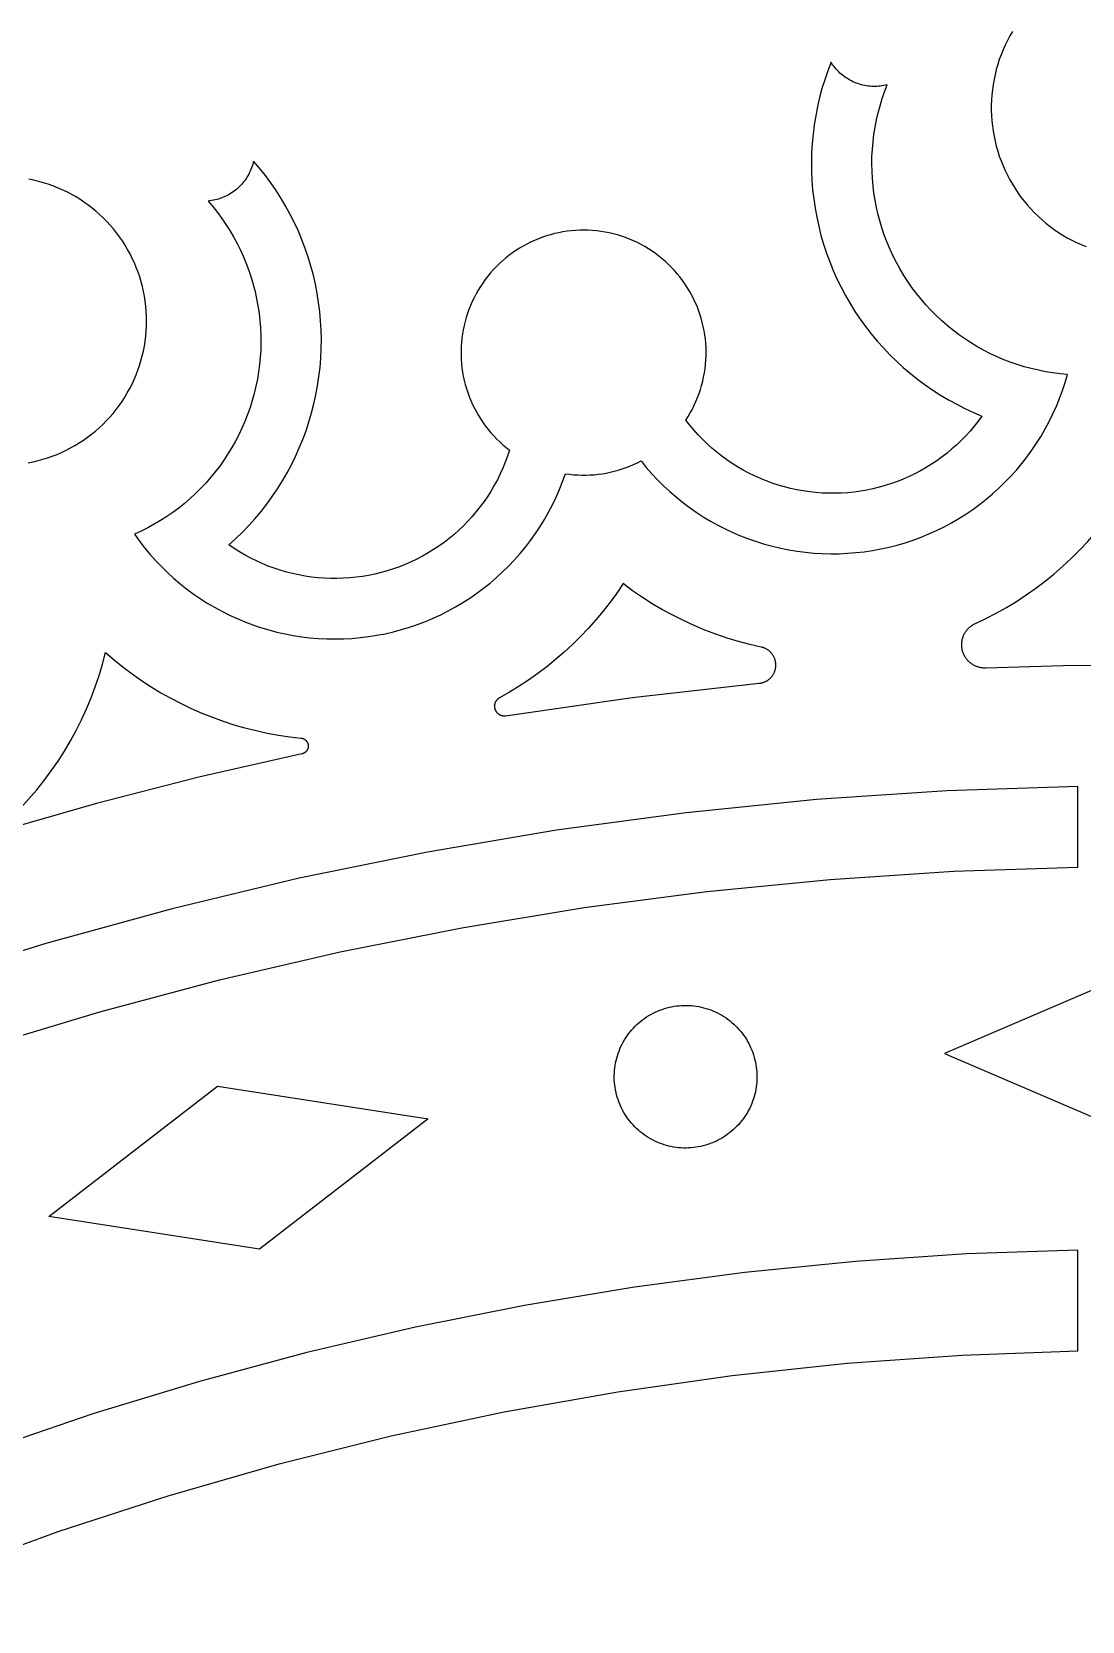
# Model space of a CAD drawing. Header units: millimetres. Extents: x 2193 to 2693, y 298 to 798.
# Drawn here: x 2389.6 to 2439.9, y 622.9 to 699 of the extents above; entities that cross this region are included whole.
import ezdxf

# ---------------------------------------------------------------- set-up
doc = ezdxf.new("R2010")
doc.units = ezdxf.units.MM
doc.layers.add('Default_Layer', color=1, linetype='Continuous', true_color=0xff0000)

msp = doc.modelspace()

# ---------------------------------------------------------------- linework, layer by layer
at = {"layer": 'Default_Layer'}
for points in [[(2436.589, 699.06), (2436.466, 698.845), (2436.35, 698.626), (2436.242, 698.403), (2436.141, 698.176), (2436.049, 697.946), (2435.965, 697.713), (2435.889, 697.477), (2435.821, 697.239), (2435.761, 696.998), (2435.71, 696.755), (2435.667, 696.511), (2435.633, 696.266), (2435.607, 696.019), (2435.59, 695.772), (2435.581, 695.524), (2435.581, 695.276), (2435.59, 695.029), (2435.607, 694.781), (2435.633, 694.535), (2435.667, 694.289), (2435.71, 694.045), (2435.761, 693.802), (2435.821, 693.562), (2435.889, 693.323), (2435.965, 693.088), (2436.049, 692.854), (2436.141, 692.624), (2436.242, 692.398), (2436.35, 692.175), (2436.466, 691.956), (2436.589, 691.74), (2436.72, 691.53), (2436.858, 691.324), (2437.003, 691.123), (2437.155, 690.927), (2437.313, 690.736), (2437.478, 690.552), (2437.65, 690.373), (2437.827, 690.2), (2438.011, 690.033), (2438.2, 689.873), (2438.394, 689.719), (2438.594, 689.572), (2438.799, 689.432), (2439.008, 689.3), (2439.222, 689.175), (2439.441, 689.057), (2439.663, 688.947), (2439.888, 688.845), (2440.118, 688.75)], [(2427.903, 697.584), (2427.744, 697.168), (2427.6, 696.747), (2427.469, 696.322), (2427.354, 695.892), (2427.253, 695.459), (2427.167, 695.022), (2427.096, 694.583), (2427.04, 694.141), (2426.999, 693.698), (2426.973, 693.254), (2426.962, 692.809), (2426.967, 692.364), (2426.987, 691.919), (2427.022, 691.476), (2427.072, 691.033), (2427.137, 690.593), (2427.217, 690.155), (2427.312, 689.721), (2427.422, 689.289), (2427.547, 688.862), (2427.686, 688.439), (2427.839, 688.021), (2428.007, 687.609), (2428.188, 687.203), (2428.383, 686.803), (2428.592, 686.41), (2428.814, 686.024), (2429.05, 685.647), (2429.298, 685.277), (2429.558, 684.916), (2429.831, 684.564), (2430.115, 684.222), (2430.411, 683.89), (2430.718, 683.568), (2431.036, 683.256), (2431.365, 682.956), (2431.703, 682.667), (2432.051, 682.39), (2432.409, 682.125), (2432.775, 681.872), (2433.15, 681.632), (2433.532, 681.405), (2433.923, 681.191), (2434.32, 680.99), (2434.724, 680.803), (2435.134, 680.63)], [(2430.591, 696.503), (2430.51, 696.483), (2430.428, 696.467), (2430.345, 696.453), (2430.262, 696.442), (2430.179, 696.434), (2430.095, 696.429), (2430.011, 696.426), (2429.927, 696.427), (2429.844, 696.43), (2429.76, 696.436), (2429.677, 696.445), (2429.594, 696.457), (2429.511, 696.472), (2429.43, 696.49), (2429.348, 696.51), (2429.268, 696.533), (2429.188, 696.559), (2429.109, 696.588), (2429.032, 696.619), (2428.955, 696.653), (2428.88, 696.689), (2428.805, 696.728), (2428.733, 696.77), (2428.661, 696.814), (2428.592, 696.861), (2428.524, 696.909), (2428.457, 696.961), (2428.393, 697.014), (2428.33, 697.069), (2428.269, 697.127), (2428.21, 697.187), (2428.154, 697.248), (2428.099, 697.312), (2428.047, 697.377), (2427.996, 697.445), (2427.949, 697.513), (2427.903, 697.584)], [(2439.229, 682.617), (2438.878, 682.649), (2438.529, 682.694), (2438.181, 682.751), (2437.835, 682.82), (2437.492, 682.901), (2437.153, 682.994), (2436.816, 683.099), (2436.483, 683.215), (2436.155, 683.343), (2435.831, 683.482), (2435.513, 683.632), (2435.199, 683.793), (2434.892, 683.965), (2434.59, 684.148), (2434.296, 684.341), (2434.008, 684.544), (2433.727, 684.757), (2433.454, 684.98), (2433.189, 685.212), (2432.932, 685.453), (2432.683, 685.703), (2432.444, 685.961), (2432.213, 686.228), (2431.992, 686.502), (2431.781, 686.784), (2431.579, 687.073), (2431.388, 687.369), (2431.207, 687.671), (2431.037, 687.98), (2430.878, 688.294), (2430.729, 688.614), (2430.592, 688.938), (2430.466, 689.267), (2430.352, 689.6), (2430.249, 689.938), (2430.158, 690.278), (2430.079, 690.621), (2430.012, 690.967), (2429.957, 691.315), (2429.915, 691.665), (2429.884, 692.016), (2429.866, 692.368), (2429.859, 692.72), (2429.865, 693.073), (2429.884, 693.424), (2429.914, 693.776), (2429.957, 694.125), (2430.012, 694.473), (2430.079, 694.819), (2430.158, 695.163), (2430.249, 695.503), (2430.351, 695.84), (2430.466, 696.173), (2430.591, 696.503)], [(2400.239, 692.847), (2400.219, 692.765), (2400.197, 692.684), (2400.172, 692.604), (2400.145, 692.525), (2400.114, 692.447), (2400.081, 692.37), (2400.046, 692.294), (2400.008, 692.22), (2399.967, 692.147), (2399.924, 692.075), (2399.878, 692.004), (2399.83, 691.936), (2399.78, 691.869), (2399.727, 691.803), (2399.673, 691.74), (2399.616, 691.679), (2399.557, 691.619), (2399.496, 691.562), (2399.433, 691.506), (2399.368, 691.453), (2399.302, 691.402), (2399.233, 691.354), (2399.164, 691.307), (2399.092, 691.263), (2399.019, 691.222), (2398.945, 691.183), (2398.87, 691.147), (2398.793, 691.113), (2398.715, 691.082), (2398.636, 691.054), (2398.556, 691.028), (2398.476, 691.005), (2398.394, 690.985), (2398.312, 690.968), (2398.23, 690.953), (2398.147, 690.942), (2398.064, 690.933)], [(2399.061, 674.453), (2399.39, 674.753), (2399.709, 675.064), (2400.017, 675.385), (2400.313, 675.716), (2400.599, 676.058), (2400.872, 676.409), (2401.133, 676.769), (2401.382, 677.138), (2401.618, 677.516), (2401.841, 677.901), (2402.051, 678.293), (2402.247, 678.693), (2402.43, 679.099), (2402.599, 679.51), (2402.753, 679.928), (2402.893, 680.35), (2403.018, 680.777), (2403.129, 681.208), (2403.225, 681.643), (2403.307, 682.08), (2403.373, 682.52), (2403.424, 682.962), (2403.46, 683.406), (2403.481, 683.851), (2403.487, 684.296), (2403.477, 684.741), (2403.452, 685.185), (2403.412, 685.628), (2403.357, 686.07), (2403.287, 686.509), (2403.202, 686.946), (2403.103, 687.38), (2402.988, 687.81), (2402.859, 688.236), (2402.715, 688.657), (2402.557, 689.073), (2402.385, 689.483), (2402.199, 689.888), (2401.999, 690.285), (2401.786, 690.676), (2401.559, 691.059), (2401.32, 691.434), (2401.068, 691.801), (2400.804, 692.159), (2400.527, 692.508), (2400.239, 692.847)], [(2389.444, 678.389), (2389.679, 678.436), (2389.913, 678.492), (2390.144, 678.555), (2390.373, 678.626), (2390.599, 678.705), (2390.823, 678.792), (2391.043, 678.887), (2391.26, 678.989), (2391.473, 679.099), (2391.683, 679.216), (2391.888, 679.34), (2392.088, 679.472), (2392.284, 679.61), (2392.476, 679.755), (2392.662, 679.906), (2392.842, 680.064), (2393.017, 680.228), (2393.186, 680.398), (2393.35, 680.574), (2393.507, 680.755), (2393.657, 680.942), (2393.801, 681.133), (2393.939, 681.33), (2394.069, 681.531), (2394.192, 681.737), (2394.308, 681.947), (2394.417, 682.161), (2394.518, 682.378), (2394.612, 682.599), (2394.698, 682.823), (2394.776, 683.05), (2394.846, 683.279), (2394.909, 683.511), (2394.963, 683.744), (2395.009, 683.98), (2395.047, 684.216), (2395.076, 684.454), (2395.097, 684.693), (2395.11, 684.933), (2395.115, 685.173), (2395.111, 685.412), (2395.099, 685.652), (2395.079, 685.891), (2395.051, 686.129), (2395.014, 686.366), (2394.969, 686.602), (2394.916, 686.835), (2394.854, 687.067), (2394.785, 687.297), (2394.708, 687.524), (2394.623, 687.748), (2394.53, 687.969), (2394.43, 688.187), (2394.322, 688.402), (2394.206, 688.612), (2394.084, 688.818), (2393.954, 689.02), (2393.818, 689.217), (2393.675, 689.409), (2393.525, 689.597), (2393.369, 689.779), (2393.206, 689.955), (2393.038, 690.126), (2392.863, 690.29), (2392.683, 690.449), (2392.498, 690.601), (2392.307, 690.747), (2392.112, 690.886), (2391.912, 691.018), (2391.707, 691.143), (2391.498, 691.261), (2391.286, 691.372), (2391.069, 691.475), (2390.849, 691.571), (2390.626, 691.658), (2390.4, 691.739), (2390.171, 691.811), (2389.94, 691.875), (2389.707, 691.931), (2389.472, 691.979)], [(2398.064, 690.933), (2398.292, 690.664), (2398.51, 690.388), (2398.719, 690.104), (2398.918, 689.813), (2399.107, 689.516), (2399.285, 689.212), (2399.453, 688.902), (2399.609, 688.586), (2399.755, 688.265), (2399.889, 687.94), (2400.012, 687.61), (2400.124, 687.275), (2400.223, 686.937), (2400.311, 686.596), (2400.387, 686.252), (2400.451, 685.906), (2400.503, 685.557), (2400.543, 685.207), (2400.571, 684.856), (2400.586, 684.504), (2400.589, 684.151), (2400.58, 683.799), (2400.558, 683.447), (2400.525, 683.097), (2400.479, 682.747), (2400.421, 682.4), (2400.351, 682.054), (2400.269, 681.712), (2400.175, 681.372), (2400.07, 681.036), (2399.953, 680.704), (2399.824, 680.375), (2399.684, 680.052), (2399.533, 679.734), (2399.371, 679.421), (2399.198, 679.114), (2399.014, 678.813), (2398.821, 678.519), (2398.617, 678.232), (2398.403, 677.951), (2398.179, 677.679), (2397.947, 677.414), (2397.705, 677.158), (2397.454, 676.91), (2397.195, 676.671), (2396.928, 676.442), (2396.653, 676.221), (2396.371, 676.011), (2396.081, 675.81), (2395.785, 675.62), (2395.482, 675.44), (2395.173, 675.27), (2394.858, 675.112), (2394.538, 674.964)], [(2420.95, 680.439), (2421.059, 680.61), (2421.162, 680.786), (2421.259, 680.965), (2421.35, 681.147), (2421.434, 681.332), (2421.512, 681.521), (2421.583, 681.711), (2421.647, 681.904), (2421.705, 682.099), (2421.756, 682.296), (2421.8, 682.495), (2421.837, 682.695), (2421.868, 682.896), (2421.891, 683.099), (2421.907, 683.302), (2421.916, 683.505), (2421.919, 683.708), (2421.914, 683.912), (2421.902, 684.115), (2421.883, 684.318), (2421.857, 684.519), (2421.824, 684.72), (2421.784, 684.92), (2421.737, 685.118), (2421.683, 685.314), (2421.623, 685.509), (2421.556, 685.701), (2421.482, 685.89), (2421.401, 686.077), (2421.315, 686.261), (2421.222, 686.442), (2421.122, 686.62), (2421.017, 686.794), (2420.906, 686.965), (2420.789, 687.131), (2420.666, 687.293), (2420.537, 687.451), (2420.403, 687.604), (2420.264, 687.753), (2420.12, 687.897), (2419.971, 688.035), (2419.817, 688.169), (2419.659, 688.297), (2419.497, 688.419), (2419.33, 688.536), (2419.159, 688.647), (2418.985, 688.751), (2418.807, 688.85), (2418.625, 688.943), (2418.441, 689.029), (2418.254, 689.108), (2418.064, 689.182), (2417.872, 689.248), (2417.677, 689.308), (2417.481, 689.361), (2417.282, 689.407), (2417.083, 689.447), (2416.882, 689.479), (2416.68, 689.504), (2416.477, 689.523), (2416.274, 689.534), (2416.07, 689.538), (2415.867, 689.536), (2415.664, 689.526), (2415.461, 689.509), (2415.259, 689.485), (2415.058, 689.454), (2414.858, 689.416), (2414.659, 689.372), (2414.462, 689.32), (2414.267, 689.262), (2414.074, 689.197), (2413.884, 689.125), (2413.696, 689.047), (2413.511, 688.962), (2413.329, 688.871), (2413.15, 688.773), (2412.975, 688.67), (2412.804, 688.56), (2412.636, 688.445), (2412.472, 688.324), (2412.313, 688.197), (2412.158, 688.065), (2412.008, 687.927), (2411.863, 687.785), (2411.723, 687.637), (2411.588, 687.485), (2411.458, 687.328), (2411.334, 687.167), (2411.216, 687.001), (2411.103, 686.832), (2410.997, 686.658), (2410.896, 686.481), (2410.802, 686.301), (2410.713, 686.118), (2410.632, 685.931), (2410.557, 685.742), (2410.488, 685.55), (2410.426, 685.357), (2410.371, 685.161), (2410.323, 684.963), (2410.281, 684.764), (2410.247, 684.563), (2410.219, 684.362), (2410.199, 684.159), (2410.185, 683.956), (2410.179, 683.753), (2410.179, 683.549), (2410.187, 683.346), (2410.202, 683.143), (2410.223, 682.94), (2410.252, 682.739), (2410.288, 682.538), (2410.33, 682.339), (2410.38, 682.142), (2410.436, 681.946), (2410.499, 681.753), (2410.569, 681.562), (2410.645, 681.373), (2410.728, 681.187), (2410.817, 681.004), (2410.913, 680.825), (2411.014, 680.648), (2411.122, 680.476), (2411.236, 680.307), (2411.355, 680.142), (2411.48, 679.981), (2411.611, 679.825), (2411.747, 679.674), (2411.888, 679.527), (2412.034, 679.385), (2412.185, 679.249), (2412.34, 679.117), (2412.5, 678.992)], [(2418.8, 678.482), (2419.054, 678.17), (2419.319, 677.867), (2419.594, 677.573), (2419.879, 677.289), (2420.174, 677.015), (2420.478, 676.751), (2420.791, 676.498), (2421.113, 676.256), (2421.443, 676.025), (2421.78, 675.806), (2422.125, 675.598), (2422.477, 675.402), (2422.835, 675.219), (2423.2, 675.048), (2423.57, 674.89), (2423.945, 674.744), (2424.326, 674.612), (2424.71, 674.493), (2425.099, 674.387), (2425.49, 674.295), (2425.885, 674.216), (2426.282, 674.151), (2426.682, 674.099), (2427.083, 674.062), (2427.484, 674.038), (2427.887, 674.028), (2428.29, 674.032), (2428.692, 674.05), (2429.093, 674.082), (2429.493, 674.127), (2429.891, 674.186), (2430.287, 674.259), (2430.68, 674.346), (2431.07, 674.446), (2431.456, 674.56), (2431.839, 674.687), (2432.216, 674.826), (2432.589, 674.979), (2432.955, 675.145), (2433.317, 675.323), (2433.671, 675.514), (2434.019, 675.716), (2434.36, 675.931), (2434.693, 676.157), (2435.018, 676.394), (2435.335, 676.643), (2435.643, 676.902), (2435.941, 677.172), (2436.231, 677.452), (2436.51, 677.742), (2436.78, 678.041), (2437.039, 678.349), (2437.287, 678.666), (2437.524, 678.992), (2437.749, 679.325), (2437.963, 679.666), (2438.165, 680.014), (2438.355, 680.369), (2438.533, 680.73), (2438.698, 681.098), (2438.85, 681.47), (2438.99, 681.848), (2439.116, 682.23), (2439.229, 682.617)], [(2435.134, 680.63), (2434.953, 680.384), (2434.763, 680.144), (2434.566, 679.91), (2434.36, 679.684), (2434.146, 679.465), (2433.925, 679.253), (2433.697, 679.05), (2433.462, 678.854), (2433.22, 678.667), (2432.971, 678.488), (2432.717, 678.319), (2432.457, 678.158), (2432.191, 678.006), (2431.921, 677.864), (2431.645, 677.731), (2431.365, 677.607), (2431.081, 677.494), (2430.793, 677.391), (2430.502, 677.297), (2430.207, 677.214), (2429.91, 677.142), (2429.611, 677.079), (2429.309, 677.027), (2429.006, 676.986), (2428.702, 676.955), (2428.397, 676.935), (2428.091, 676.926), (2427.785, 676.927), (2427.479, 676.939), (2427.174, 676.961), (2426.87, 676.994), (2426.567, 677.038), (2426.266, 677.092), (2425.967, 677.157), (2425.671, 677.232), (2425.377, 677.318), (2425.087, 677.413), (2424.8, 677.519), (2424.516, 677.634), (2424.237, 677.76), (2423.963, 677.895), (2423.693, 678.039), (2423.429, 678.193), (2423.17, 678.356), (2422.917, 678.528), (2422.67, 678.708), (2422.43, 678.898), (2422.196, 679.095), (2421.969, 679.3), (2421.75, 679.513), (2421.538, 679.734), (2421.334, 679.962), (2421.138, 680.197), (2420.95, 680.439)], [(2412.5, 678.992), (2412.403, 678.701), (2412.297, 678.415), (2412.18, 678.132), (2412.054, 677.853), (2411.918, 677.579), (2411.773, 677.31), (2411.618, 677.046), (2411.454, 676.788), (2411.281, 676.535), (2411.1, 676.289), (2410.91, 676.049), (2410.712, 675.816), (2410.506, 675.59), (2410.292, 675.372), (2410.07, 675.161), (2409.842, 674.957), (2409.606, 674.762), (2409.364, 674.576), (2409.115, 674.397), (2408.861, 674.228), (2408.6, 674.067), (2408.334, 673.916), (2408.063, 673.774), (2407.788, 673.642), (2407.507, 673.519), (2407.223, 673.406), (2406.935, 673.303), (2406.644, 673.21), (2406.349, 673.128), (2406.052, 673.056), (2405.752, 672.994), (2405.451, 672.942), (2405.148, 672.901), (2404.843, 672.871), (2404.538, 672.852), (2404.232, 672.843), (2403.926, 672.844), (2403.621, 672.857), (2403.316, 672.88), (2403.012, 672.913), (2402.709, 672.958), (2402.408, 673.012), (2402.109, 673.078), (2401.813, 673.153), (2401.519, 673.239), (2401.229, 673.335), (2400.942, 673.441), (2400.659, 673.557), (2400.38, 673.683), (2400.106, 673.818), (2399.836, 673.963), (2399.572, 674.118), (2399.314, 674.281), (2399.061, 674.453)], [(2415.179, 677.863), (2415.374, 677.837), (2415.57, 677.817), (2415.766, 677.805), (2415.962, 677.798), (2416.159, 677.799), (2416.356, 677.806), (2416.552, 677.819), (2416.747, 677.84), (2416.942, 677.866), (2417.136, 677.899), (2417.328, 677.939), (2417.52, 677.985), (2417.709, 678.038), (2417.897, 678.096), (2418.082, 678.161), (2418.266, 678.233), (2418.446, 678.31), (2418.624, 678.393), (2418.8, 678.482)], [(2434.816, 670.685), (2435.321, 670.925), (2435.817, 671.183), (2436.305, 671.457), (2436.783, 671.748), (2437.251, 672.055), (2437.708, 672.377), (2438.154, 672.715), (2438.589, 673.068), (2439.011, 673.435), (2439.42, 673.816), (2439.817, 674.211), (2440.199, 674.62), (2440.568, 675.041), (2440.922, 675.474), (2441.261, 675.919), (2441.585, 676.375), (2441.894, 676.842), (2442.186, 677.319), (2442.462, 677.806), (2442.721, 678.302)], [(2394.538, 674.964), (2394.773, 674.637), (2395.019, 674.319), (2395.277, 674.009), (2395.544, 673.708), (2395.822, 673.417), (2396.11, 673.135), (2396.407, 672.864), (2396.713, 672.603), (2397.029, 672.352), (2397.352, 672.113), (2397.684, 671.885), (2398.024, 671.668), (2398.37, 671.464), (2398.724, 671.271), (2399.084, 671.091), (2399.45, 670.923), (2399.821, 670.768), (2400.198, 670.626), (2400.579, 670.497), (2400.965, 670.382), (2401.354, 670.279), (2401.747, 670.19), (2402.143, 670.115), (2402.54, 670.053), (2402.94, 670.005), (2403.341, 669.971), (2403.743, 669.951), (2404.146, 669.945), (2404.548, 669.952), (2404.95, 669.974), (2405.351, 670.009), (2405.751, 670.058), (2406.149, 670.121), (2406.544, 670.197), (2406.936, 670.288), (2407.325, 670.391), (2407.711, 670.508), (2408.092, 670.638), (2408.468, 670.782), (2408.839, 670.938), (2409.204, 671.106), (2409.564, 671.288), (2409.917, 671.481), (2410.263, 671.687), (2410.602, 671.905), (2410.933, 672.134), (2411.256, 672.374), (2411.57, 672.625), (2411.876, 672.887), (2412.172, 673.16), (2412.459, 673.442), (2412.736, 673.734), (2413.003, 674.036), (2413.259, 674.347), (2413.504, 674.666), (2413.738, 674.993), (2413.961, 675.329), (2414.172, 675.672), (2414.371, 676.022), (2414.558, 676.378), (2414.732, 676.741), (2414.894, 677.11), (2415.043, 677.484), (2415.179, 677.863)], [(2417.944, 672.596), (2417.64, 672.146), (2417.321, 671.707), (2416.988, 671.278), (2416.641, 670.861), (2416.281, 670.455), (2415.907, 670.061), (2415.52, 669.68), (2415.122, 669.312), (2414.711, 668.957), (2414.289, 668.616), (2413.856, 668.288), (2413.412, 667.976), (2412.958, 667.678), (2412.495, 667.395), (2412.023, 667.127)], [(2424.562, 669.555), (2424.011, 669.681), (2423.465, 669.826), (2422.925, 669.99), (2422.39, 670.172), (2421.862, 670.372), (2421.341, 670.59), (2420.828, 670.826), (2420.323, 671.079), (2419.827, 671.349), (2419.34, 671.637), (2418.864, 671.94), (2418.399, 672.26), (2417.944, 672.596)], [(2435.322, 668.55), (2435.284, 668.549), (2435.245, 668.55), (2435.206, 668.551), (2435.167, 668.555), (2435.128, 668.559), (2435.09, 668.565), (2435.051, 668.573), (2435.013, 668.581), (2434.976, 668.591), (2434.938, 668.602), (2434.902, 668.615), (2434.865, 668.629), (2434.829, 668.644), (2434.794, 668.66), (2434.759, 668.677), (2434.725, 668.696), (2434.691, 668.716), (2434.659, 668.737), (2434.627, 668.759), (2434.595, 668.783), (2434.565, 668.807), (2434.535, 668.832), (2434.507, 668.859), (2434.479, 668.886), (2434.452, 668.915), (2434.427, 668.944), (2434.402, 668.974), (2434.378, 669.005), (2434.356, 669.037), (2434.334, 669.069), (2434.314, 669.103), (2434.295, 669.137), (2434.277, 669.171), (2434.261, 669.206), (2434.245, 669.242), (2434.231, 669.278), (2434.218, 669.315), (2434.206, 669.352), (2434.196, 669.39), (2434.187, 669.428), (2434.179, 669.466), (2434.173, 669.505), (2434.168, 669.543), (2434.164, 669.582), (2434.162, 669.621), (2434.161, 669.66), (2434.162, 669.699), (2434.163, 669.738), (2434.167, 669.776), (2434.171, 669.815), (2434.177, 669.854), (2434.184, 669.892), (2434.192, 669.93), (2434.202, 669.968), (2434.213, 670.005), (2434.226, 670.042), (2434.24, 670.078), (2434.254, 670.114), (2434.271, 670.15), (2434.288, 670.185), (2434.307, 670.219), (2434.327, 670.252), (2434.348, 670.285), (2434.37, 670.317), (2434.393, 670.349), (2434.417, 670.379), (2434.442, 670.409), (2434.469, 670.437), (2434.496, 670.465), (2434.524, 670.492), (2434.554, 670.518), (2434.584, 670.543), (2434.615, 670.566), (2434.646, 670.589), (2434.679, 670.61), (2434.712, 670.631), (2434.746, 670.65), (2434.78, 670.668), (2434.816, 670.685)], [(2387.854, 660.678), (2388.281, 661.057), (2388.695, 661.45), (2389.095, 661.858), (2389.481, 662.279), (2389.852, 662.713), (2390.208, 663.16), (2390.548, 663.619), (2390.872, 664.09), (2391.179, 664.571), (2391.47, 665.063), (2391.743, 665.565), (2391.999, 666.075), (2392.237, 666.595), (2392.457, 667.122), (2392.659, 667.656), (2392.842, 668.197), (2393.006, 668.745), (2393.151, 669.297)], [(2393.151, 669.297), (2393.565, 668.94), (2393.991, 668.597), (2394.428, 668.268), (2394.876, 667.954), (2395.334, 667.655), (2395.802, 667.371), (2396.278, 667.103), (2396.764, 666.851), (2397.257, 666.615), (2397.758, 666.395), (2398.266, 666.192), (2398.781, 666.006), (2399.301, 665.838), (2399.827, 665.686), (2400.357, 665.553), (2400.891, 665.436), (2401.429, 665.338), (2401.97, 665.257), (2402.514, 665.195)], [(2424.464, 667.822), (2424.494, 667.825), (2424.524, 667.83), (2424.554, 667.835), (2424.584, 667.842), (2424.613, 667.849), (2424.642, 667.858), (2424.671, 667.867), (2424.7, 667.878), (2424.728, 667.889), (2424.756, 667.902), (2424.783, 667.915), (2424.81, 667.93), (2424.836, 667.945), (2424.862, 667.961), (2424.887, 667.978), (2424.911, 667.996), (2424.935, 668.015), (2424.958, 668.035), (2424.981, 668.055), (2425.003, 668.076), (2425.024, 668.098), (2425.044, 668.121), (2425.064, 668.144), (2425.082, 668.168), (2425.1, 668.193), (2425.117, 668.218), (2425.133, 668.244), (2425.148, 668.27), (2425.163, 668.297), (2425.176, 668.324), (2425.188, 668.352), (2425.2, 668.38), (2425.21, 668.409), (2425.22, 668.437), (2425.228, 668.467), (2425.236, 668.496), (2425.242, 668.526), (2425.247, 668.556), (2425.252, 668.586), (2425.255, 668.616), (2425.257, 668.646), (2425.258, 668.677), (2425.258, 668.707), (2425.258, 668.737), (2425.256, 668.768), (2425.253, 668.798), (2425.249, 668.828), (2425.243, 668.858), (2425.237, 668.888), (2425.23, 668.917), (2425.222, 668.947), (2425.213, 668.976), (2425.203, 669.004), (2425.191, 669.033), (2425.179, 669.06), (2425.166, 669.088), (2425.152, 669.115), (2425.137, 669.141), (2425.121, 669.167), (2425.105, 669.193), (2425.087, 669.217), (2425.068, 669.241), (2425.049, 669.265), (2425.029, 669.288), (2425.008, 669.31), (2424.987, 669.331), (2424.964, 669.352), (2424.941, 669.372), (2424.918, 669.391), (2424.893, 669.409), (2424.868, 669.426), (2424.843, 669.442), (2424.817, 669.458), (2424.79, 669.473), (2424.763, 669.486), (2424.735, 669.499), (2424.707, 669.511), (2424.679, 669.522), (2424.65, 669.532), (2424.621, 669.54), (2424.592, 669.548), (2424.562, 669.555)], [(2442.721, 668.693), (2439.021, 668.657), (2435.322, 668.55)], [(2412.316, 666.267), (2418.378, 667.142), (2424.464, 667.822)], [(2412.023, 667.127), (2412.009, 667.119), (2411.995, 667.111), (2411.982, 667.102), (2411.969, 667.093), (2411.956, 667.083), (2411.944, 667.073), (2411.932, 667.062), (2411.921, 667.051), (2411.909, 667.04), (2411.899, 667.028), (2411.888, 667.016), (2411.878, 667.004), (2411.869, 666.991), (2411.86, 666.978), (2411.851, 666.964), (2411.843, 666.951), (2411.835, 666.937), (2411.828, 666.923), (2411.821, 666.908), (2411.815, 666.893), (2411.81, 666.878), (2411.805, 666.863), (2411.8, 666.848), (2411.796, 666.833), (2411.792, 666.817), (2411.789, 666.802), (2411.787, 666.786), (2411.785, 666.77), (2411.784, 666.754), (2411.783, 666.738), (2411.782, 666.722), (2411.783, 666.706), (2411.784, 666.69), (2411.785, 666.674), (2411.787, 666.659), (2411.789, 666.643), (2411.792, 666.627), (2411.796, 666.612), (2411.8, 666.596), (2411.805, 666.581), (2411.81, 666.566), (2411.815, 666.551), (2411.822, 666.536), (2411.828, 666.522), (2411.836, 666.508), (2411.843, 666.494), (2411.851, 666.48), (2411.86, 666.467), (2411.869, 666.454), (2411.879, 666.441), (2411.889, 666.428), (2411.899, 666.416), (2411.91, 666.404), (2411.921, 666.393), (2411.932, 666.382), (2411.944, 666.372), (2411.957, 666.362), (2411.969, 666.352), (2411.982, 666.343), (2411.996, 666.334), (2412.009, 666.325), (2412.023, 666.318), (2412.037, 666.31), (2412.052, 666.303), (2412.066, 666.297), (2412.081, 666.291), (2412.096, 666.286), (2412.111, 666.281), (2412.127, 666.277), (2412.142, 666.273), (2412.158, 666.27), (2412.173, 666.267), (2412.189, 666.265), (2412.205, 666.263), (2412.221, 666.262), (2412.237, 666.262), (2412.253, 666.262), (2412.269, 666.262), (2412.285, 666.263), (2412.301, 666.265), (2412.316, 666.267)], [(2402.514, 665.195), (2402.527, 665.193), (2402.54, 665.191), (2402.553, 665.189), (2402.566, 665.186), (2402.579, 665.183), (2402.591, 665.179), (2402.604, 665.175), (2402.616, 665.17), (2402.628, 665.165), (2402.641, 665.16), (2402.652, 665.154), (2402.664, 665.148), (2402.675, 665.141), (2402.687, 665.134), (2402.697, 665.126), (2402.708, 665.119), (2402.718, 665.11), (2402.729, 665.102), (2402.738, 665.093), (2402.748, 665.084), (2402.757, 665.074), (2402.766, 665.064), (2402.774, 665.054), (2402.782, 665.044), (2402.79, 665.033), (2402.797, 665.022), (2402.804, 665.011), (2402.811, 665), (2402.817, 664.988), (2402.823, 664.976), (2402.828, 664.964), (2402.833, 664.952), (2402.838, 664.939), (2402.842, 664.927), (2402.846, 664.914), (2402.849, 664.901), (2402.852, 664.888), (2402.854, 664.875), (2402.856, 664.862), (2402.857, 664.849), (2402.858, 664.836), (2402.859, 664.823), (2402.859, 664.809), (2402.858, 664.796), (2402.858, 664.783), (2402.856, 664.77), (2402.855, 664.757), (2402.852, 664.744), (2402.85, 664.731), (2402.847, 664.718), (2402.843, 664.705), (2402.839, 664.693), (2402.835, 664.68), (2402.83, 664.668), (2402.825, 664.656), (2402.819, 664.644), (2402.813, 664.632), (2402.806, 664.621), (2402.799, 664.609), (2402.792, 664.598), (2402.784, 664.588), (2402.776, 664.577), (2402.768, 664.567), (2402.759, 664.557), (2402.75, 664.547), (2402.741, 664.538), (2402.731, 664.529), (2402.721, 664.52), (2402.711, 664.512), (2402.7, 664.504), (2402.69, 664.497), (2402.678, 664.489), (2402.667, 664.483), (2402.656, 664.476), (2402.644, 664.47), (2402.632, 664.465), (2402.62, 664.46), (2402.607, 664.455), (2402.595, 664.451), (2402.582, 664.447), (2402.569, 664.443), (2402.556, 664.44)], [(2402.556, 664.44), (2397.623, 663.315), (2392.721, 662.061), (2387.854, 660.678)], [(2439.721, 662.871), (2433.456, 662.664), (2427.202, 662.247), (2420.965, 661.618), (2414.752, 660.78), (2408.572, 659.734), (2402.43, 658.479), (2396.334, 657.018), (2390.291, 655.353), (2384.307, 653.485), (2378.39, 651.417), (2372.546, 649.15), (2366.781, 646.687), (2361.103, 644.032)], [(2439.721, 659.007), (2439.721, 662.871)], [(2365.118, 641.674), (2370.528, 644.115), (2376.015, 646.378), (2381.573, 648.461), (2387.196, 650.363), (2392.878, 652.08), (2398.613, 653.611), (2404.394, 654.954), (2410.217, 656.108), (2416.074, 657.072), (2421.959, 657.845), (2427.866, 658.425), (2433.789, 658.813), (2439.721, 659.007)], [(2439.721, 640.655), (2434.392, 640.47), (2429.071, 640.112), (2423.766, 639.582), (2418.48, 638.878), (2413.219, 638.003), (2407.991, 636.958), (2402.798, 635.742), (2397.649, 634.359), (2392.547, 632.808), (2387.498, 631.092), (2382.507, 629.213), (2377.581, 627.172), (2372.723, 624.972)], [(2439.721, 635.825), (2439.721, 640.655)], [(2375.502, 620.943), (2380.557, 623.195), (2385.686, 625.269), (2390.885, 627.164), (2396.146, 628.877), (2401.464, 630.406), (2406.832, 631.749), (2412.243, 632.904), (2417.692, 633.87), (2423.17, 634.646), (2428.672, 635.231), (2434.192, 635.624), (2439.721, 635.825)]]:
    msp.add_lwpolyline(points, dxfattribs=at)
for points in [[(2433.346, 650.081), (2442.721, 646.05), (2452.096, 650.081), (2442.721, 654.111)], [(2418.501, 646.567), (2418.419, 646.653), (2418.34, 646.742), (2418.264, 646.833), (2418.192, 646.927), (2418.123, 647.024), (2418.057, 647.123), (2417.995, 647.224), (2417.936, 647.327), (2417.881, 647.432), (2417.83, 647.539), (2417.782, 647.647), (2417.738, 647.758), (2417.698, 647.869), (2417.662, 647.982), (2417.63, 648.097), (2417.602, 648.212), (2417.577, 648.328), (2417.557, 648.445), (2417.541, 648.563), (2417.529, 648.681), (2417.521, 648.799), (2417.518, 648.918), (2417.518, 649.036), (2417.522, 649.155), (2417.531, 649.273), (2417.544, 649.391), (2417.561, 649.509), (2417.581, 649.626), (2417.606, 649.742), (2417.635, 649.857), (2417.668, 649.971), (2417.705, 650.084), (2417.746, 650.195), (2417.79, 650.305), (2417.839, 650.413), (2417.891, 650.52), (2417.946, 650.625), (2418.006, 650.728), (2418.069, 650.828), (2418.135, 650.927), (2418.205, 651.023), (2418.278, 651.116), (2418.354, 651.207), (2418.433, 651.295), (2418.516, 651.381), (2418.601, 651.463), (2418.689, 651.543), (2418.78, 651.619), (2418.873, 651.693), (2418.969, 651.763), (2419.067, 651.829), (2419.168, 651.892), (2419.27, 651.952), (2419.375, 652.008), (2419.481, 652.06), (2419.59, 652.109), (2419.699, 652.154), (2419.811, 652.195), (2419.924, 652.232), (2420.038, 652.265), (2420.153, 652.294), (2420.269, 652.319), (2420.385, 652.341), (2420.503, 652.358), (2420.621, 652.371), (2420.739, 652.379), (2420.858, 652.384), (2420.976, 652.385), (2421.095, 652.381), (2421.213, 652.374), (2421.331, 652.362), (2421.449, 652.346), (2421.566, 652.327), (2421.682, 652.303), (2421.798, 652.275), (2421.912, 652.243), (2422.025, 652.207), (2422.137, 652.167), (2422.247, 652.124), (2422.356, 652.076), (2422.463, 652.025), (2422.568, 651.97), (2422.672, 651.912), (2422.773, 651.85), (2422.872, 651.784), (2422.968, 651.715), (2423.063, 651.643), (2423.154, 651.568), (2423.243, 651.489), (2423.329, 651.408), (2423.413, 651.323), (2423.493, 651.236), (2423.57, 651.146), (2423.644, 651.053), (2423.715, 650.958), (2423.782, 650.86), (2423.846, 650.76), (2423.907, 650.658), (2423.964, 650.554), (2424.017, 650.448), (2424.067, 650.34), (2424.112, 650.231), (2424.154, 650.12), (2424.192, 650.007), (2424.227, 649.893), (2424.257, 649.779), (2424.283, 649.663), (2424.305, 649.546), (2424.323, 649.429), (2424.337, 649.311), (2424.347, 649.193), (2424.353, 649.074), (2424.355, 648.956), (2424.352, 648.837), (2424.346, 648.719), (2424.335, 648.601), (2424.32, 648.483), (2424.301, 648.366), (2424.279, 648.249), (2424.252, 648.134), (2424.221, 648.019), (2424.186, 647.906), (2424.147, 647.793), (2424.104, 647.683), (2424.058, 647.573), (2424.008, 647.466), (2423.954, 647.36), (2423.896, 647.256), (2423.835, 647.155), (2423.771, 647.055), (2423.702, 646.958), (2423.631, 646.863), (2423.556, 646.771), (2423.479, 646.681), (2423.398, 646.594), (2423.314, 646.51), (2423.227, 646.429), (2423.138, 646.351), (2423.046, 646.277), (2422.951, 646.205), (2422.854, 646.137), (2422.755, 646.072), (2422.653, 646.01), (2422.55, 645.953), (2422.444, 645.898), (2422.337, 645.848), (2422.228, 645.801), (2422.117, 645.758), (2422.005, 645.719), (2421.892, 645.684), (2421.777, 645.653), (2421.662, 645.626), (2421.545, 645.602), (2421.428, 645.583), (2421.31, 645.568), (2421.192, 645.557), (2421.074, 645.551), (2420.955, 645.548), (2420.836, 645.549), (2420.718, 645.555), (2420.6, 645.564), (2420.482, 645.578), (2420.364, 645.596), (2420.248, 645.618), (2420.132, 645.644), (2420.017, 645.674), (2419.903, 645.707), (2419.791, 645.745), (2419.68, 645.787), (2419.57, 645.832), (2419.462, 645.882), (2419.356, 645.935), (2419.252, 645.991), (2419.15, 646.052), (2419.049, 646.115), (2418.952, 646.183), (2418.856, 646.253), (2418.763, 646.327), (2418.673, 646.404), (2418.585, 646.484)], [(2408.596, 646.944), (2400.523, 640.702), (2390.438, 642.267), (2398.512, 648.509)]]:
    msp.add_lwpolyline(points, close=True, dxfattribs=at)

doc.saveas('drawing.dxf')
